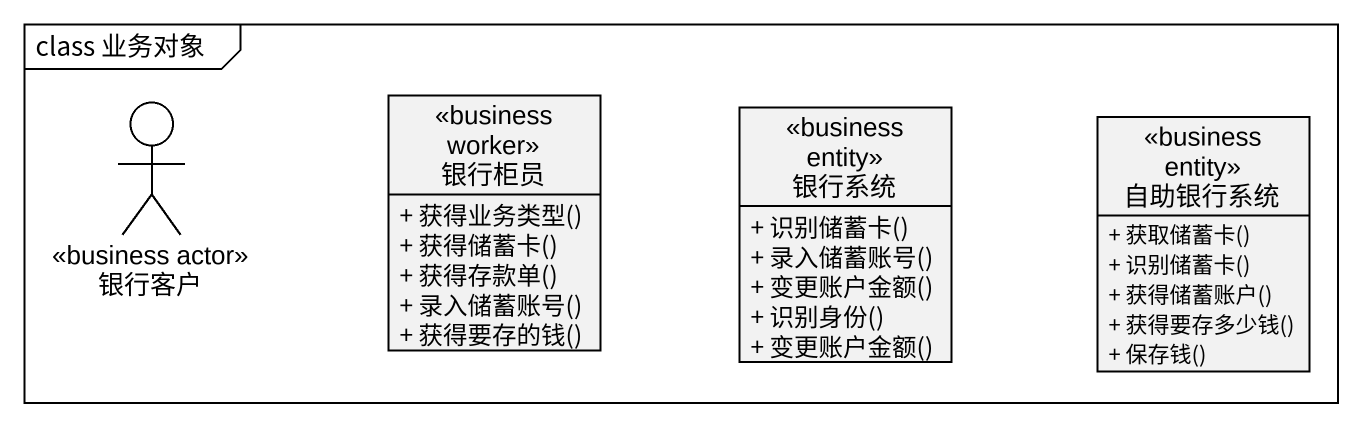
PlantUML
@startuml
mainframe class 业务对象
allowmixing
hide circle
hide empty members
skinparam classAttributeIconSize 0
actor 银行客户 <<business actor>>
class 银行柜员 <<business worker>> {
  + 获得业务类型()
  + 获得储蓄卡()
  + 获得存款单()
  + 录入储蓄账号()
  + 获得要存的钱()
}
class 银行系统 <<business entity>> {
  + 识别储蓄卡()
  + 录入储蓄账号()
  + 变更账户金额()
  + 识别身份()
  + 变更账户金额()
}
class 自助银行系统 <<business entity>> {
  + 获取储蓄卡()
  + 识别储蓄卡()
  + 获得储蓄账户()
  + 获得要存多少钱()
  + 保存钱()
}
@enduml
